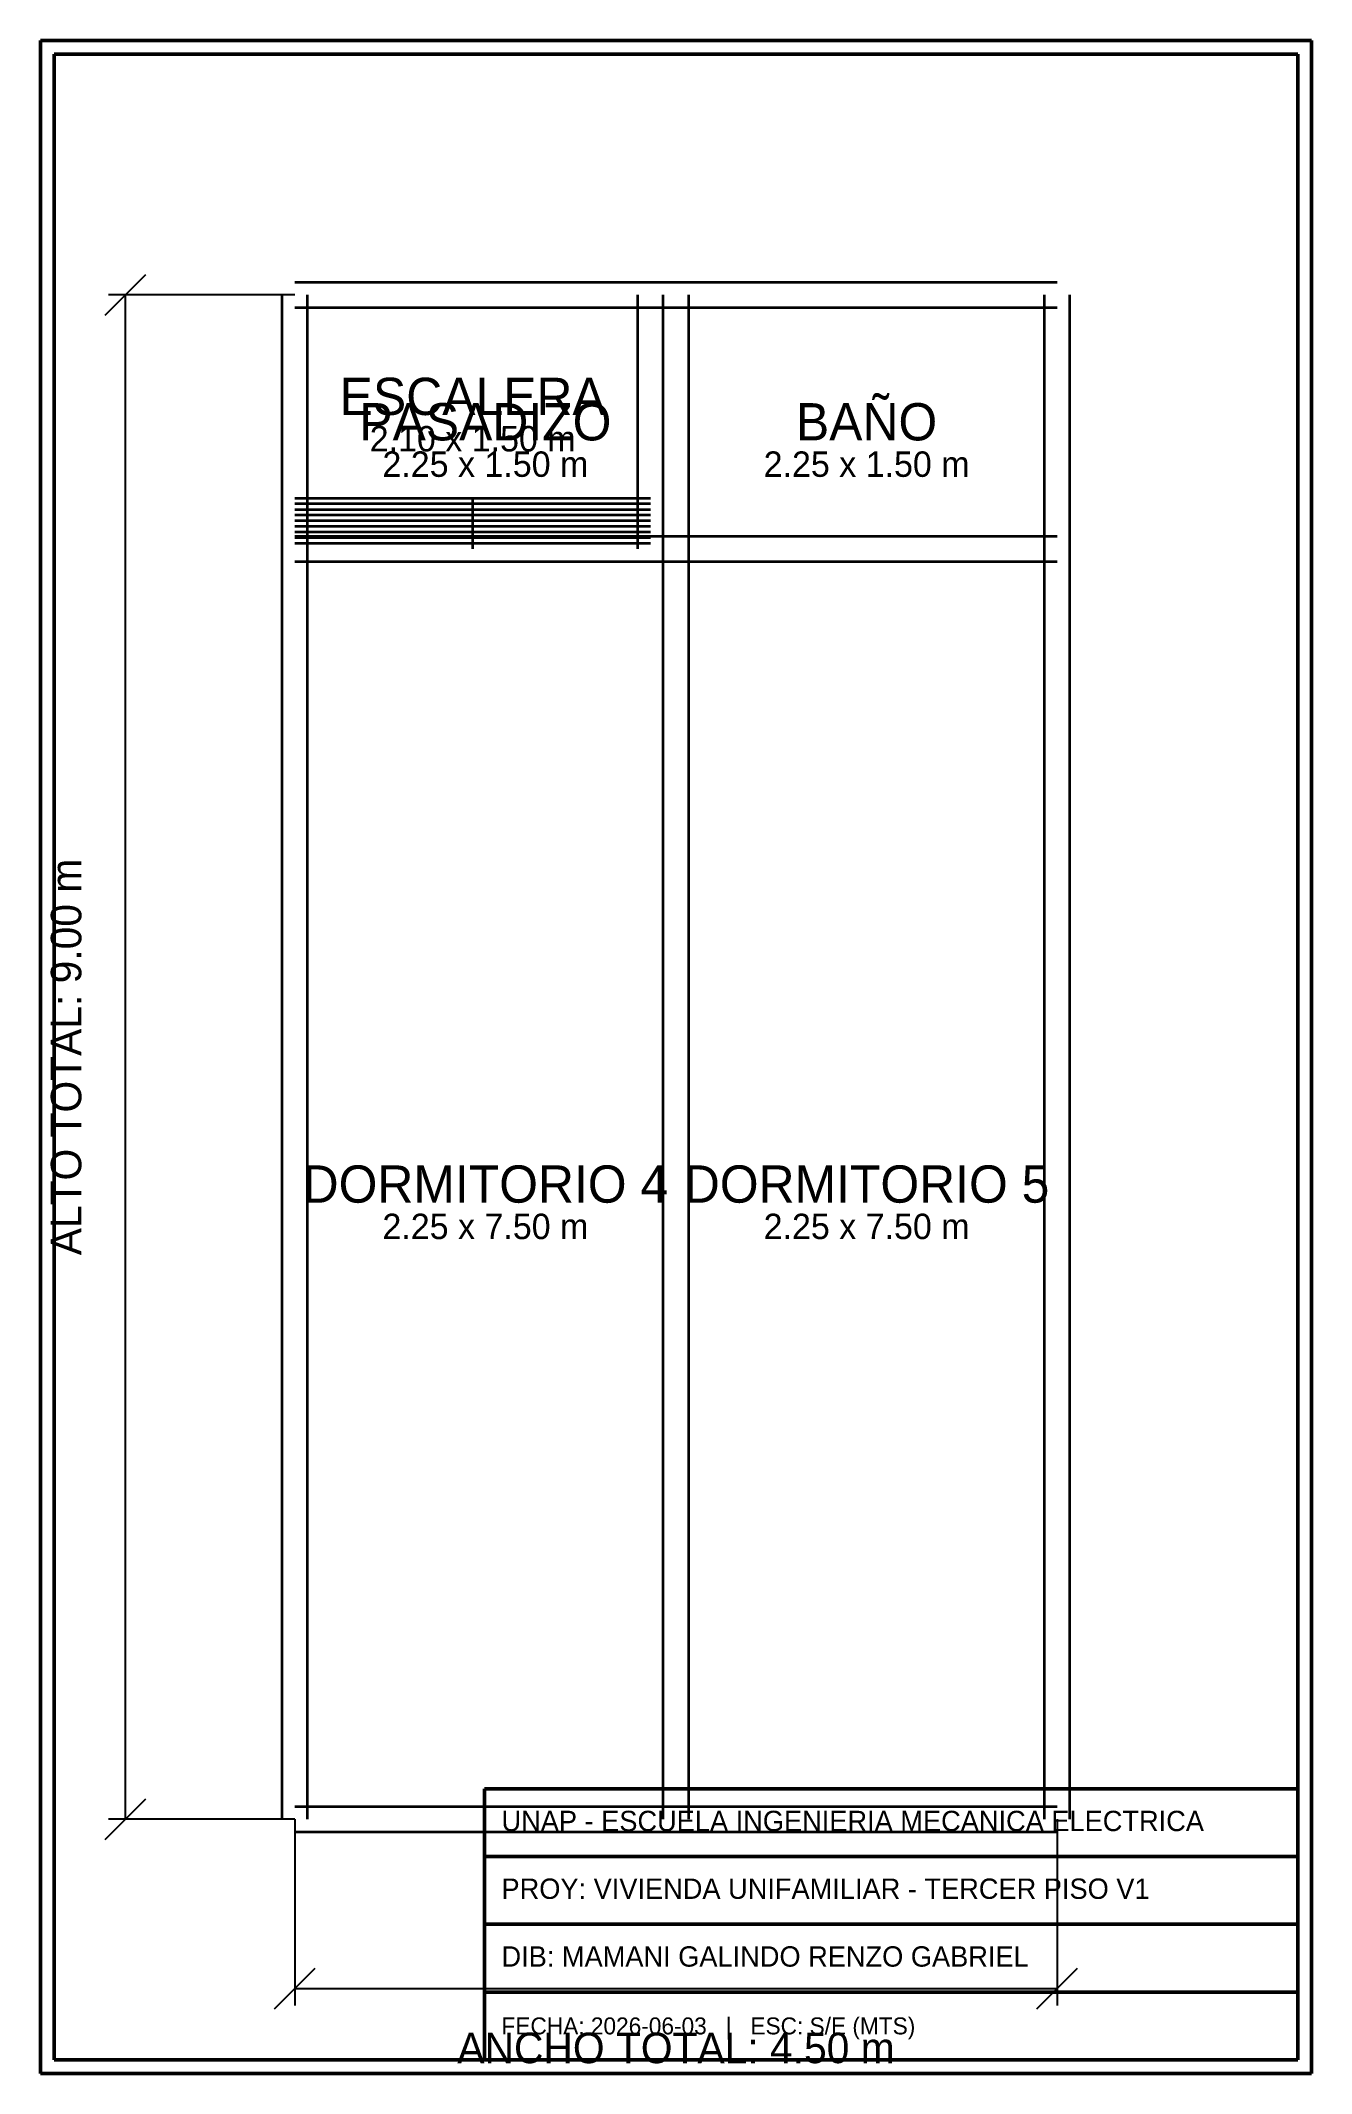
# Model space of a CAD drawing. Header units: metres. Extents: x -1.5 to 6, y -1.5 to 10.5.
import ezdxf
from ezdxf.enums import TextEntityAlignment as Align

# ---------------------------------------------------------------- set-up
doc = ezdxf.new("R2010")
doc.units = ezdxf.units.M
doc.layers.add('COTAS', color=8, linetype='Continuous', true_color=0x666666)
doc.layers.add('TEXTOS', color=7, linetype='Continuous', true_color=0x000000)
doc.layers.add('MARCO', color=7, linetype='Continuous', lineweight=50, true_color=0x000000)
doc.layers.add('MUROS', color=7, linetype='Continuous', lineweight=35, true_color=0x000000)

msp = doc.modelspace()

# ---------------------------------------------------------------- linework, layer by layer
at = {"layer": 'COTAS'}
for p, q in [((-1.12, 8.88), (-0.88, 9.12)), ((0, 9), (-1.1, 9)), ((-1, 0), (-1, 9)), ((-1.12, -0.12), (-0.88, 0.12)), ((0, 0), (-1.1, 0)), ((0, 0), (0, -1.1)), ((4.5, 0), (4.5, -1.1)), ((-0.12, -1.12), (0.12, -0.88)), ((4.38, -1.12), (4.62, -0.88)), ((0, -1), (4.5, -1))]:
    msp.add_line(p, q, dxfattribs=at)
at = {"layer": 'MARCO'}
for p, q in [((6, 10.5), (-1.5, 10.5)), ((-1.5, 10.5), (-1.5, -1.5)), ((6, -1.5), (6, 10.5)), ((5.92, 10.42), (-1.42, 10.42)), ((-1.42, 10.42), (-1.42, -1.42)), ((5.92, -1.42), (5.92, 10.42)), ((1.12, -1.42), (1.12, 0.18)), ((1.12, 0.18), (5.92, 0.18)), ((1.12, -0.22), (5.92, -0.22)), ((1.12, -0.62), (5.92, -0.62)), ((1.12, -1.02), (5.92, -1.02)), ((-1.42, -1.42), (5.92, -1.42)), ((-1.5, -1.5), (6, -1.5))]:
    msp.add_line(p, q, dxfattribs=at)
at = {"layer": 'MUROS'}
for p, q in [((-0.075, 7.5), (-0.075, 9)), ((0, 9.075), (2.1, 9.075)), ((0, 9.075), (2.25, 9.075)), ((0.075, 7.5), (0.075, 9)), ((2.025, 7.5), (2.025, 9)), ((2.175, 7.5), (2.175, 9)), ((2.175, 7.5), (2.175, 9)), ((2.25, 9.075), (4.5, 9.075)), ((2.325, 7.5), (2.325, 9)), ((4.425, 7.5), (4.425, 9)), ((4.575, 7.5), (4.575, 9)), ((0, 8.925), (2.1, 8.925)), ((0, 8.925), (2.25, 8.925)), ((2.25, 8.925), (4.5, 8.925)), ((0, 7.8), (2.1, 7.8)), ((1.05, 7.5), (1.05, 7.8)), ((0, 7.767), (1.05, 7.767)), ((0, 7.733), (1.05, 7.733)), ((0, 7.7), (1.05, 7.7)), ((1.05, 7.767), (2.1, 7.767)), ((1.05, 7.733), (2.1, 7.733)), ((1.05, 7.7), (2.1, 7.7)), ((0, 7.667), (1.05, 7.667)), ((0, 7.633), (1.05, 7.633)), ((0, 7.6), (1.05, 7.6)), ((0, 7.575), (2.25, 7.575)), ((0, 7.575), (2.1, 7.575)), ((0, 7.567), (1.05, 7.567)), ((1.05, 7.667), (2.1, 7.667)), ((1.05, 7.633), (2.1, 7.633)), ((1.05, 7.6), (2.1, 7.6)), ((1.05, 7.567), (2.1, 7.567)), ((2.25, 7.575), (4.5, 7.575)), ((-0.075, 0), (-0.075, 7.5)), ((0, 7.533), (1.05, 7.533)), ((0.075, 0), (0.075, 7.5)), ((1.05, 7.533), (2.1, 7.533)), ((2.175, 0), (2.175, 7.5)), ((2.325, 0), (2.325, 7.5)), ((4.425, 0), (4.425, 7.5)), ((4.575, 0), (4.575, 7.5)), ((0, 7.425), (2.25, 7.425)), ((0, 7.425), (2.1, 7.425)), ((2.25, 7.425), (4.5, 7.425)), ((0, 0.075), (2.25, 0.075)), ((2.25, 0.075), (4.5, 0.075)), ((0, -0.075), (2.25, -0.075)), ((2.25, -0.075), (4.5, -0.075))]:
    msp.add_line(p, q, dxfattribs=at)

# ---------------------------------------------------------------- texts
at = {"layer": 'COTAS'}
msp.add_text('ALTO TOTAL: 9.00 m', height=0.18, rotation=90, dxfattribs=at).set_placement((-1.35, 4.5), align=Align.MIDDLE_CENTER)
msp.add_text('ANCHO TOTAL: 4.50 m', height=0.18, dxfattribs=at).set_placement((2.25, -1.35), align=Align.MIDDLE_CENTER)
at = {"layer": 'TEXTOS'}
for s, height, p in [('ESCALERA', 0.22, (1.05, 8.4)), ('BAÑO', 0.22, (3.375, 8.25)), ('PASADIZO', 0.22, (1.125, 8.25)), ('2.10 x 1.50 m', 0.15, (1.05, 8.15)), ('2.25 x 1.50 m', 0.15, (1.125, 8)), ('2.25 x 1.50 m', 0.15, (3.375, 8)), ('DORMITORIO 4', 0.22, (1.125, 3.75)), ('DORMITORIO 5', 0.22, (3.375, 3.75)), ('2.25 x 7.50 m', 0.15, (1.125, 3.5)), ('2.25 x 7.50 m', 0.15, (3.375, 3.5))]:
    msp.add_text(s, height=height, dxfattribs=at).set_placement(p, align=Align.MIDDLE_CENTER)
for s, height, p in [('UNAP - ESCUELA INGENIERIA MECANICA ELECTRICA', 0.12, (1.22, -0.07)), ('PROY: VIVIENDA UNIFAMILIAR - TERCER PISO V1', 0.12, (1.22, -0.47)), ('DIB: MAMANI GALINDO RENZO GABRIEL', 0.12, (1.22, -0.87)), ('FECHA: 2026-06-03   |   ESC: S/E (MTS)', 0.1, (1.22, -1.27))]:
    msp.add_text(s, height=height, dxfattribs=at).set_placement(p)

doc.saveas('drawing.dxf')
